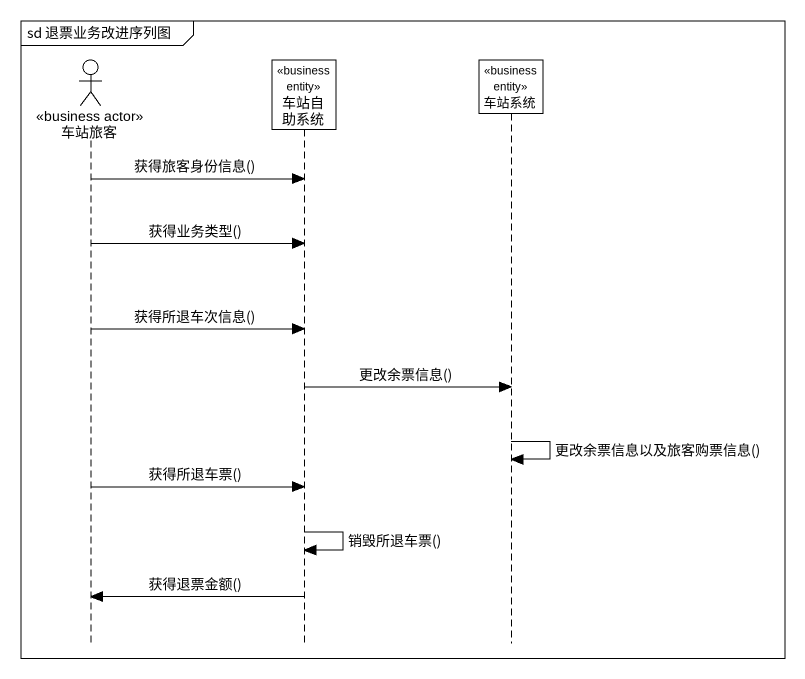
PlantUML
@startuml
mainframe sd 退票业务改进序列图
hide footbox
actor 车站旅客 <<business actor>>
participant 车站自助系统 <<business entity>>
participant 车站系统 <<business entity>>

车站旅客 -> 车站自助系统 : 获得旅客身份信息()
车站旅客 -> 车站自助系统 : 获得业务类型()
车站旅客 -> 车站自助系统 : 获得所退车次信息()
车站自助系统 -> 车站系统 : 更改余票信息()
车站系统 -> 车站系统 : 更改余票信息以及旅客购票信息()
车站旅客 -> 车站自助系统 : 获得所退车票()
车站自助系统 -> 车站自助系统 : 销毁所退车票()
车站自助系统 -> 车站旅客 : 获得退票金额()
@enduml
